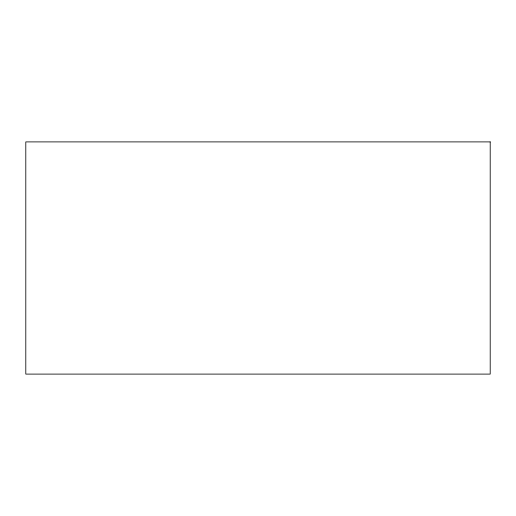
<?xml version="1.0" encoding="UTF-8"?>
<svg xmlns="http://www.w3.org/2000/svg" width="516" height="516" viewBox="0 0 516 516"><rect width="100%" height="100%" fill="white"/><g stroke="black" fill="none" stroke-linecap="round" stroke-linejoin="round"><path stroke-width="0.77" d="M490.2 141.9L25.8 141.9L25.8 374.1L490.2 374.1L490.2 141.9"/></g></svg>
